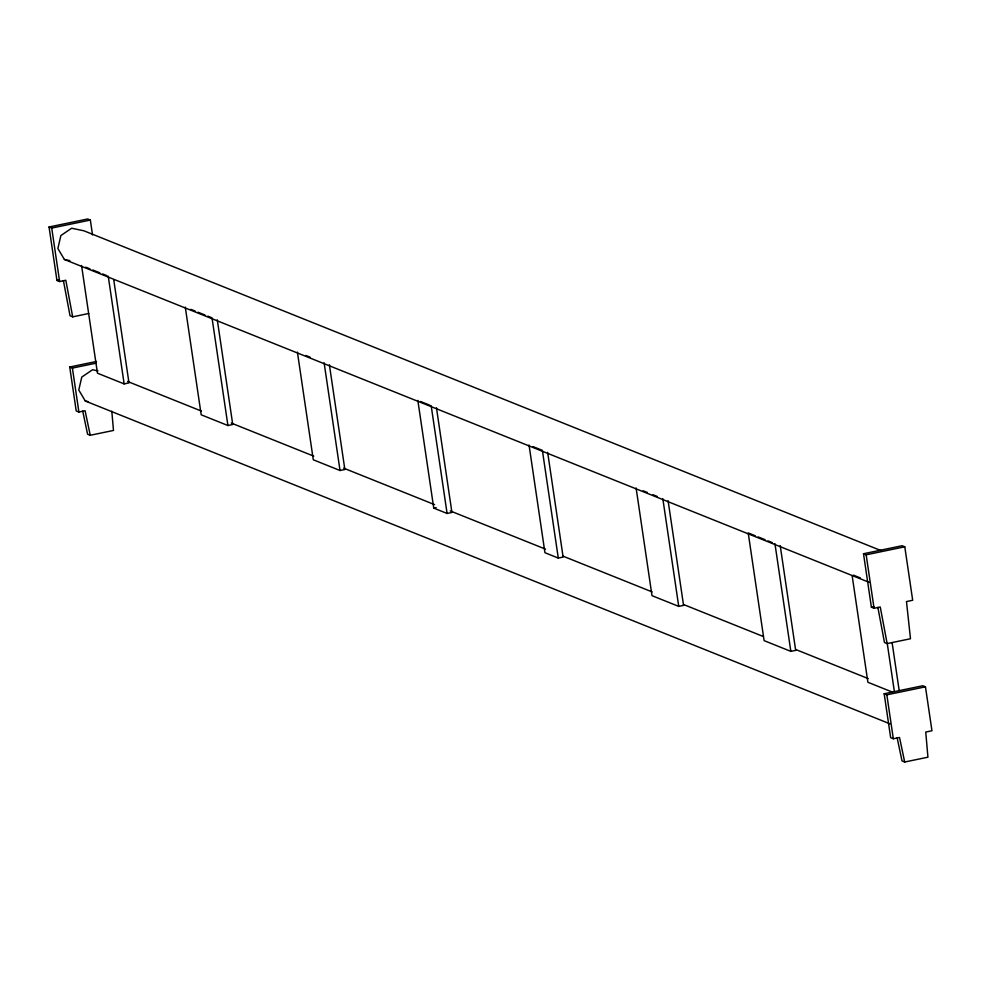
<?xml version="1.0" encoding="UTF-8"?>
<svg xmlns="http://www.w3.org/2000/svg" width="981" height="981" viewBox="0 0 981 981"><rect width="100%" height="100%" fill="white"/><g stroke="black" fill="none" stroke-linecap="round" stroke-linejoin="round"><path stroke-width="1.47" d="M63.422 280.652L70.031 315.772L72.692 316.851L88.744 313.491M887.143 643.597L910.491 638.741L906.481 601.561L912.686 600.274L904.789 546.797L902.115 545.73L863.501 553.738L871.398 607.214L874.059 608.281L880.264 607.006L887.143 643.597L884.47 642.518L877.872 607.398M72.692 316.851L65.813 280.259L59.62 281.535L56.947 280.468L49.05 226.991L87.677 218.984L90.338 220.051L92.533 234.913M49.05 226.991L51.723 228.07L90.338 220.051M56.947 280.468L59.424 279.953M111.809 411.211L113.477 430.451L90.24 435.27L85.089 410.732L78.885 412.02L76.211 410.953L69.725 367.017L96.469 361.462M69.725 367.017L72.398 368.083L96.163 363.154M81.558 265.495L97.462 373.197L124.146 383.902L128.977 382.897L113.735 279.683M185.286 307.102L201.191 414.804L227.923 425.533L232.742 424.528L217.291 319.818M297.402 352.081L313.295 459.782L340.027 470.512L344.858 469.507L329.395 364.797M417.845 400.407L433.749 508.109L436.165 507.606M433.749 508.109L447.091 513.455L451.922 512.462L436.459 407.753M529.041 445.018L544.946 552.72L558.287 558.066L563.119 557.061L547.656 452.364M863.501 553.738L866.162 554.817L904.789 546.797M636.105 487.974L651.997 595.663L678.729 606.393L683.561 605.387L668.098 500.678M871.398 607.214L873.875 606.699M755.247 535.773L748.209 532.941L764.113 640.642L790.845 651.372L795.677 650.366L780.214 545.657M904.69 762.016L899.528 737.479L893.323 738.767L890.662 737.7L884.175 693.763L922.79 685.744L925.463 686.823L931.95 730.759L925.745 732.047L927.928 757.197L904.69 762.016L902.017 760.949L897.161 737.859M884.175 693.763L886.836 694.83L925.463 686.823M881.441 550.77L83.876 230.793L71.65 228.23L60.871 235.563L57.867 248.512L64.403 259.487L69.847 260.627M97.977 370.892L92.545 369.751L81.766 377.084L78.774 390.033L85.298 401.008L889.975 723.831M85.298 401.008L88.02 401.572M85.776 267.188L89.982 268.88M92.803 269.996L99.817 272.816M102.625 273.944L106.843 275.636M190.915 309.358L195.133 311.063M197.954 312.191L204.98 315.011M207.8 316.14L212.019 317.832L227.923 425.533M305.839 355.465L310.057 357.17M420.518 401.474L429.85 405.227M533.039 446.625L542.383 450.365L558.287 558.066M643.131 490.794L647.35 492.487M652.978 494.743L657.209 496.435M758.055 536.901L765.094 539.722M767.902 540.85L772.133 542.542M853.384 575.148L860.411 577.956M64.403 259.487L869.068 582.309M127.53 381.437L201.448 411.1M231.308 423.081L313.761 456.153M343.62 468.133L434.608 504.639M450.242 510.917L545.497 549.127M562.554 555.969L652.12 591.899M683.401 604.455L763.01 636.387M795.714 649.508L868.222 678.594M891.766 691.85L867.891 682.273L852.207 576.08M90.24 435.27L87.579 434.203L82.723 411.113M892.109 642.616L899.172 690.489M887.278 643.622L894.353 691.482M866.162 554.817L874.059 608.281M886.836 694.83L893.323 738.767M774.941 543.67L790.845 651.372M662.825 498.691L678.729 606.393M431.186 405.754L447.091 513.455M324.122 362.811L340.027 470.512M108.241 276.201L124.146 383.902M51.723 228.07L59.62 281.535M72.398 368.083L78.885 412.02"/></g></svg>
